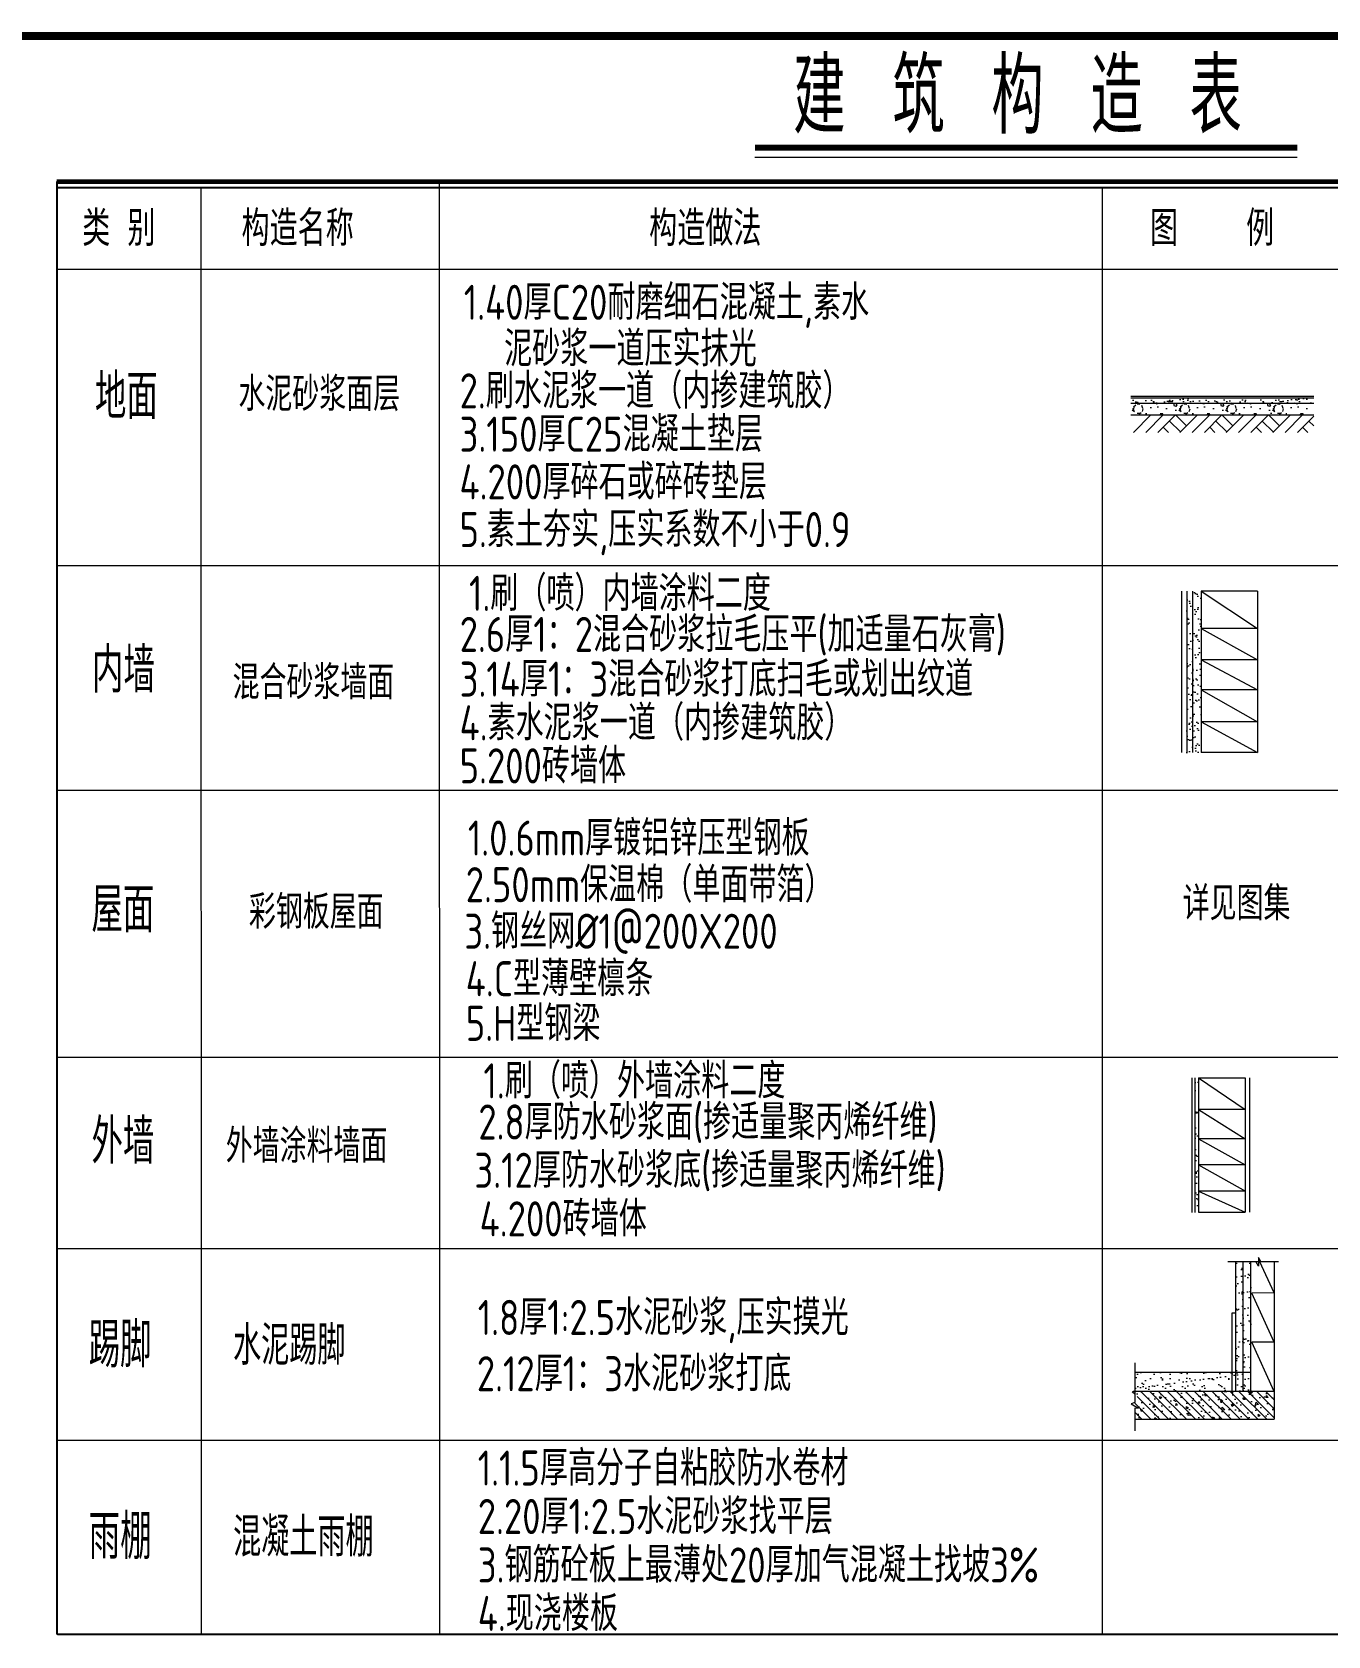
# Model space of a CAD drawing. Extents: x 1036631 to 1215829, y 514619 to 909419.
# Drawn here: x 1125806 to 1142409, y 803921 to 824469 of the extents above; entities that cross this region are included whole.
import ezdxf

# ---------------------------------------------------------------- set-up
doc = ezdxf.new("R2010")
doc.units = 0
doc.header["$LTSCALE"] = 1000
doc.header["$MEASUREMENT"] = 0
doc.layers.add('PUB_TITLE', color=4, linetype='Continuous')
doc.layers.add('WALL', color=9, linetype='Continuous')
doc.layers.add('说明', color=7, linetype='Continuous', lineweight=13)
doc.styles.add('_HZTXT', font='tssdeng.shx', dxfattribs={"width": 0.7, "bigfont": 'HZTXT.shx'})
doc.styles.add('HZTXT', font='txt', dxfattribs={"width": 0.7, "height": 300, "bigfont": 'HZTXT'})
doc.styles.get("Standard").update_dxf_attribs({"font": 'gbenor.shx', "bigfont": 'gbcbig.shx'})
pattern_1 = [(37.5, (623794.2, 2677634.39), (-5.094298, 155.823009), [0, -122.923008, 0, -137.47968, 0, -131.4144]), (7.5, (623794.2, 2677634.4), (143.12255, 228.228081), [0, -66.313728, 0, -110.792448, 0, -42.45696]), (327.5, (623694.73, 2677634.4), (251.841898, 0.45765), [0, -40.4352, 0, -145.56672, 0, -190.04544]), (317.5, (623694.73, 2677634.4), (243.10666, 70.977974), [0, -20.2176, 0, -95.427072, 0, -109.17504])]

msp = doc.modelspace()

# ---------------------------------------------------------------- hatches: boundary and pattern name
at = {"layer": '说明', "linetype": 'Continuous'}
h = msp.add_hatch(dxfattribs=at)
h.set_pattern_fill('AR-CONC', color=256, scale=224.732288, style=0)
h.set_pattern_definition([(50, (2781602.7, 52828.3), (1611.9152, -141.0243), [168.5492, -1854.0414]), (355, (2781602.7, 52828.3), (-311.819, 1690.4186), [134.8394, -1483.2331]), (100.4514, (2781737, 52816.6), (1300.0974, 1549.3933), [143.2448, -1575.6927]), (46.1842, (2781602.7, 53277.8), (2398.4352, -371.9747), [252.8238, -2781.062]), (96.6356, (2781802.6, 53246.8), (2100.489, 2189.1574), [214.8672, -2363.5387]), (351.1842, (2781602.7, 53277.8), (2100.4872, 2189.159), [202.259, -2224.8496]), (21, (2781827.5, 53165.4), (1341.4429, -904.8146), [168.5492, -1854.0414]), (326, (2781827.5, 53165.4), (546.8081, 1629.6463), [134.8394, -1483.2331]), (71.4514, (2781939.2, 53090), (1888.2515, 724.8302), [143.2448, -1575.6927]), (37.5, (2781602.7, 52828.35), (27.32712, 748.11997), [0, -1465.2545, 0, -1505.70633, 0, -1488.8514]), (7.5, (2781602.7, 52828.35), (591.2022, 886.37046), [0, -858.47734, 0, -1431.54467, 0, -567.44903]), (327.5, (2781101.6, 52828.35), (1199.67137, -50.68808), [0, -561.8307, 0, -1752.91184, 0, -2325.9792]), (317.5, (2780876.8, 52828.3), (1310.6076, 224.9682), [0, -730.37994, 0, -1164.11325, 0, -1651.7823])])
h.paths.add_polyline_path([(1142227, 819715), (1139478, 819715), (1139478, 819565), (1142227, 819565)])
h = msp.add_hatch(dxfattribs=at)
h.set_pattern_fill('AR-SAND', color=256, scale=599.286101, style=0)
h.set_pattern_definition([(37.5, (-7226490.53, -934436.91), (-4.7188805, 144.3398379), [0, -113.8643591, 0, -127.3482964, 0, -121.7299892]), (7.5, (-7226490.53, -934436.91), (132.5753226, 211.409114), [0, -61.4268253, 0, -102.6277447, 0, -39.3281503]), (327.5, (-7226582.67, -934436.91), (233.2827416, 0.423924), [0, -37.4553813, 0, -134.8393726, 0, -176.040292]), (317.5, (-7226582.67, -934436.9), (225.1912363, 65.747346), [0, -18.7276906, 0, -88.3946998, 0, -101.1295295])])
h.paths.add_polyline_path([(1142227, 819783), (1139883, 819783), (1139883, 819715), (1142227, 819715)])
h = msp.add_hatch(dxfattribs=at)
h.set_pattern_fill('AN32C', color=256, scale=599.286101, style=0)
h.set_pattern_definition([(0, (-7226313.74, -934619.7), (299.64305, 599.2861), [0, -599.2861]), (0, (-7226664.3, -934700.6), (299.64305, 599.2861), [0, -599.2861]), (0, (-7226469.55, -934706.6), (299.64305, 599.2861), [0, -599.2861]), (0, (-7226256.8, -934529.8), (299.64305, 599.2861), [0, -599.2861]), (0, (-7226505.5, -934736.55), (299.64305, 599.2861), [0, -599.2861]), (0, (-7226196.9, -934152.25), (299.64305, 599.2861), [0, -599.2861]), (0, (-7226379.66, -934200.2), (299.64305, 599.2861), [0, -599.2861]), (0, (-7226283.8, -934275.1), (299.64305, 599.2861), [0, -599.2861]), (0, (-7226772.2, -934287.1), (299.64305, 599.2861), [0, -599.2861]), (0, (-7226478.54, -934314.06), (299.64305, 599.2861), [0, -599.2861]), (0, (-7226592.4, -934466.9), (299.64305, 599.2861), [0, -599.2861]), (0, (-7226586.4, -934691.6), (299.64305, 599.2861), [0, -599.2861]), (0, (-7226361.7, -934715.6), (299.64305, 599.2861), [0, -599.2861]), (0, (-7226196.9, -934451.9), (299.64305, 599.2861), [0, -599.2861]), (0, (-7226757.2, -934544.8), (299.64305, 599.2861), [0, -599.2861]), (0, (-7226706.27, -934442.9), (299.64305, 599.2861), [0, -599.2861]), (0, (-7226472.55, -934484.85), (299.64305, 599.2861), [0, -599.2861]), (0, (-7226556.45, -934571.75), (299.64305, 599.2861), [0, -599.2861]), (0, (-7226604.4, -934374), (299.64305, 599.2861), [0, -599.2861]), (0, (-7226529.5, -934149.25), (299.64305, 599.2861), [0, -599.2861]), (0, (-7226733.24, -934670.63), (299.64305, 599.2861), [0, -599.2861]), (0, (-7226403.63, -934272.1), (299.64305, 599.2861), [0, -599.2861]), (0, (-7226682.3, -934263.1), (299.64305, 599.2861), [0, -599.2861]), (0, (-7226730.24, -934185.2), (299.64305, 599.2861), [0, -599.2861]), (130.601294, (-7226233.69, -934339.882), (-1498.21523744, 1797.85831256), [26.31021, -11023.979287]), (18.4349488, (-7226276.5, -934328.47), (1498.2152516, 599.286098), [27.07299, -3763.145094]), (90, (-7226276.5, -934354.15), (299.64305, 599.286101), [25.68369, -1172.888477]), (161.565051, (-7226250.81, -934362.71), (-1498.2152646, 599.2860578), [27.07299, -3763.145094]), (53.1301023, (-7226250.81, -934362.71), (299.6430508, 599.2861003), [28.537435, -2967.89304]), (135, (-7226227.98, -934668.06), (-299.643088, 599.2860614), [24.214814, -1670.822233]), (45, (-7226262.23, -934668.06), (299.64305, 599.2860996), [24.214814, -1670.822233]), (135, (-7226245.1, -934685.19), (-299.643088, 599.2860614), [24.214814, -1670.822233]), (45, (-7226245.1, -934685.19), (299.64305, 599.2860996), [24.214814, -1670.822233]), (116.565051, (-7226516.2, -934265.7), (-4.5e-05, 1198.572176), [31.90582, -638.116364]), (180, (-7226530.5, -934237.15), (-299.64305, 599.2861), [34.24492, -565.041155]), (63.434949, (-7226579, -934265.7), (5e-07, 1198.5722), [31.90582, -638.116364]), (116.565051, (-7226564.7, -934294.2), (-4.5e-05, 1198.572176), [31.90582, -638.116364]), (0, (-7226564.7, -934294.2), (299.64305, 599.2861), [34.24492, -565.041155]), (63.434949, (-7226530.5, -934294.2), (5e-07, 1198.5722), [31.90582, -638.116364]), (107.102728, (-7226290.765, -934468.3), (-898.929118524, 2996.4305143), [38.815108, -16263.529274]), (143.972626, (-7226302.18, -934431.202), (-5693.2178912, 4195.00270502), [38.815108, -8112.356757]), (180, (-7226333.6, -934408.4), (-299.64305, 599.2861), [37.098662, -562.187414]), (36.0273733, (-7226402.06, -934431.202), (5693.2179213, 4195.00266455), [38.815108, -8112.356757]), (71.5650511, (-7226413.48, -934465.45), (898.9291567, 2996.4305014), [36.097315, -3754.120744]), (107.102728, (-7226402.06, -934502.546), (-898.929118524, 2996.4305143), [38.815108, -16263.529274]), (143.972626, (-7226370.67, -934525.376), (-5693.2178912, 4195.00270502), [38.815108, -8112.356757]), (0, (-7226370.67, -934525.4), (299.64305, 599.2861), [37.098662, -562.187414]), (36.0273733, (-7226333.57, -934525.376), (5693.2179213, 4195.00266455), [38.815108, -8112.356757]), (71.5650511, (-7226302.18, -934502.55), (898.9291567, 2996.4305014), [36.097315, -3754.120744]), (150.255118, (-7226285.06, -934188.634), (-898.92915296, 599.2860931), [23.007612, -4808.591367]), (90, (-7226305.03, -934200.05), (299.64305, 599.286101), [22.829948, -1175.742217]), (29.7448813, (-7226305.03, -934200.05), (898.92915136, 599.28609776), [23.007612, -4808.591367]), (116.565051, (-7226424.9, -934613.84), (-4.5e-05, 1198.572176), [31.90582, -638.116364]), (168.690067, (-7226439.16, -934585.304), (-2696.78745744, 599.2860861), [29.102586, -6082.439895]), (41.1859251, (-7226490.527, -934599.573), (7491.07623412, 6592.14706821), [30.335707, -12710.661028]), (90, (-7226490.53, -934628.1), (299.64305, 599.286101), [28.537435, -1170.034736]), (138.814074, (-7226467.697, -934648.087), (-7491.07614636, 6592.14716784), [30.335707, -12710.661028]), (16.6992442, (-7226467.697, -934648.087), (9888.22064219, 2996.43048862), [29.79396, -12483.667034]), (60.9453959, (-7226439.16, -934639.526), (299.64305142, 599.28609875), [29.381086, -12310.67471]), (109.983106, (-7226676.02, -934362.712), (-1498.215259424, 4195.002699365), [33.40221, -13995.525633]), (155.556045, (-7226687.435, -934331.321), (-3895.3596721, 1797.85826597), [34.48191, -14447.920717]), (24.4439547, (-7226750.218, -934331.321), (3895.3596592, 1797.858294676), [34.48191, -14447.920717]), (70.0168934, (-7226761.633, -934362.712), (1498.2152583, 4195.00270006), [33.40221, -13995.525633]), (109.983106, (-7226750.218, -934394.104), (-1498.215259424, 4195.002699365), [33.40221, -13995.525633]), (160.016893, (-7226718.826, -934405.52), (-1498.21525884, 599.28607565), [33.40221, -6981.06161]), (19.9831065, (-7226718.826, -934405.52), (1498.21524974, 599.286102), [33.40221, -6981.06161]), (70.0168934, (-7226687.435, -934394.104), (1498.2152583, 4195.00270006), [33.40221, -13995.525633]), (122.005383, (-7226453.43, -934416.934), (-299.64309155, 599.28607166), [26.92216, -5626.731597]), (18.4349488, (-7226493.38, -934402.665), (1498.2152516, 599.286098), [27.07299, -3763.145094]), (90, (-7226493.38, -934428.35), (299.64305, 599.286101), [25.68369, -1172.888477]), (161.565051, (-7226467.7, -934436.91), (-1498.2152646, 599.2860578), [27.07299, -3763.145094]), (54.4623222, (-7226467.697, -934436.91), (2097.50135065, 2996.43050073), [24.548826, -10285.959053]), (116.565051, (-7226627.5, -934562.5), (-4.5e-05, 1198.572176), [31.90582, -638.116364]), (180, (-7226641.8, -934533.94), (-299.64305, 599.2861), [31.391175, -567.894895]), (59.0362434, (-7226690.29, -934562.474), (299.64305125, 599.28609765), [33.280083, -6955.53622]), (120.963756, (-7226673.167, -934591.01), (-299.64309123, 599.28607304), [33.280083, -6955.53622]), (0, (-7226673.17, -934591), (299.64305, 599.2861), [31.391175, -567.894895]), (63.434949, (-7226641.8, -934591), (5e-07, 1198.5722), [31.90582, -638.116364])])
h.paths.add_polyline_path([(1142227, 819715), (1139883, 819715), (1139883, 819565), (1142227, 819565)])
h = msp.add_hatch(dxfattribs=at)
h.set_pattern_fill('AR-SAND', color=256, scale=74.910763, style=0)
h.set_pattern_definition([(142.5, (1411228.58, 758833.7), (4.71888, 144.33984), [0, -113.86436, 0, -127.348296, 0, -121.72999]), (172.5, (1411228.58, 758833.7), (-132.57532, 211.40911), [0, -61.426825, 0, -102.627745, 0, -39.32815]), (212.5, (1411320.72, 758833.7), (-233.28274, 0.423924), [0, -37.45538, 0, -134.83937, 0, -176.04029]), (222.5, (1411320.72, 758833.7), (-225.19124, 65.74735), [0, -18.72769, 0, -88.3947, 0, -101.12953])])
h.paths.add_polyline_path([(1140600, 817304), (1140675, 817304), (1140675, 815237), (1140600, 815237)])
h = msp.add_hatch(dxfattribs=at)
h.set_pattern_fill('AR-SAND', color=256, scale=74.910763, style=0)
h.set_pattern_definition([(37.5, (-7226126.43, -906457.85), (-4.7188805, 144.3398379), [0, -113.8643591, 0, -127.3482964, 0, -121.7299892]), (7.5, (-7226126.43, -906457.85), (132.5753226, 211.409114), [0, -61.4268253, 0, -102.6277447, 0, -39.3281503]), (327.5, (-7226218.57, -906457.85), (233.2827416, 0.423924), [0, -37.4553813, 0, -134.8393726, 0, -176.040292]), (317.5, (-7226218.57, -906457.85), (225.1912363, 65.747346), [0, -18.7276906, 0, -88.3946998, 0, -101.1295295])])
h.paths.add_polyline_path([(1140675, 815237), (1140786, 815237), (1140786, 817304), (1140675, 817304)])
h = msp.add_hatch(dxfattribs=at)
h.set_pattern_fill('AR-SAND', color=256, scale=74.910763, style=0)
h.set_pattern_definition([(37.5, (-479498.65, 2593312.38), (-4.7188805, 144.339838), [0, -113.864359, 0, -127.3482964, 0, -121.729989]), (7.5, (-479498.65, 2593312.38), (132.575323, 211.409114), [0, -61.4268253, 0, -102.6277447, 0, -39.3281503]), (327.5, (-479590.8, 2593312.38), (233.2827416, 0.423924), [0, -37.455381, 0, -134.8393726, 0, -176.040292]), (317.5, (-479590.8, 2593312.38), (225.191236, 65.747346), [0, -18.7276906, 0, -88.3947, 0, -101.1295295])])
h.paths.add_polyline_path([(1140749, 811073), (1140704, 811073), (1140704, 809351), (1140749, 809351)])
h = msp.add_hatch(dxfattribs=at)
h.set_pattern_fill('AR-SAND', color=256, scale=80.8704, style=0)
h.set_pattern_definition(pattern_1)
h.paths.add_polyline_path([(1141325, 808437), (1141265, 808437), (1141230, 808437), (1141230, 807297), (1141325, 807297)])
h.paths.add_polyline_path([(1141421, 808437), (1141360, 808437), (1141325, 808437), (1141325, 807297), (1141421, 807297)])
h.paths.add_polyline_path([(1141325, 808715), (1141230, 808715), (1141230, 808437), (1141242, 808437), (1141290, 808437), (1141325, 808437)])
h.paths.add_polyline_path([(1141421, 808715), (1141325, 808715), (1141325, 808437), (1141386, 808437), (1141421, 808437)], flags=16)
h.paths.add_polyline_path([(1141182, 808484), (1141395, 808484), (1141395, 808121), (1141182, 808121)], flags=9)
h.paths.add_polyline_path([(1141303, 808779), (1141515, 808779), (1141515, 808415), (1141303, 808415)], flags=9)
h = msp.add_hatch(dxfattribs=at)
h.set_pattern_fill('AR-SAND', color=256, scale=80.8704, style=0)
h.set_pattern_definition(pattern_1)
h.paths.add_polyline_path([(1141421, 807054), (1141421, 807297), (1139933, 807297), (1139933, 807059), (1139915, 807054)])
h = msp.add_hatch(dxfattribs=at)
h.set_pattern_fill('AN31C', color=256, scale=404.352, style=0)
h.set_pattern_definition([(135, (925957.226, 782421.36), (57.184008, 57.184008), []), (130, (925957.23, 782421.36), (-290.0256, -25.37395), [30.3264, -333.5904]), (185, (925957.23, 782421.36), (56.10438, 304.1504), [24.26112, -266.87232]), (79.5486, (925933.06, 782419.25), (-233.92143, 278.77626), [25.77347, -283.5082]), (133.8158, (925957.23, 782502.23), (-431.54105, -66.92794), [45.4896, -500.3856]), (83.3644, (925921.26, 782496.66), (-377.9327, 393.8865), [38.6602, -425.26225]), (188.8158, (925957.23, 782502.23), (-377.9324, 393.8868), [36.3917, -400.3085]), (159, (925916.8, 782482.02), (-241.36056, -162.79975), [30.3264, -333.5904]), (214, (925916.8, 782482.02), (-98.38504, 293.21587), [24.26112, -266.87232]), (108.5486, (925896.68, 782468.45), (-339.7457, 130.41585), [25.77347, -283.5082]), (142.5, (925957.23, 782421.36), (-4.91686, 134.606296), [0, -263.6375, 0, -270.91584, 0, -267.8832]), (172.5, (925957.23, 782421.36), (-106.37269, 159.48116), [0, -154.46246, 0, -257.57222, 0, -102.09888]), (212.5, (926047.4, 782421.36), (-215.85217, -9.12011), [0, -101.088, 0, -315.39456, 0, -418.50432]), (222.5, (926087.83, 782421.36), (-235.8125, 40.47765), [0, -131.4144, 0, -209.45434, 0, -297.19872])])
h.paths.add_polyline_path([(1139915, 807054), (1139886, 807046), (1139982, 806988), (1139933, 806985), (1139933, 806697), (1141721, 806697), (1141721, 807054)])

# ---------------------------------------------------------------- linework, layer by layer
at = {"layer": 'PUB_TITLE', "const_width": 100}
msp.add_lwpolyline([(1099449, 784419), (1155349, 784419), (1155349, 824419), (1099449, 824419)], close=True, dxfattribs=at)
at = {"layer": 'WALL'}
for p, q in [((1126124, 822554), (1126124, 803943)), ((1126121, 822479), (1149021, 822479)), ((1126130, 803943), (1149021, 803943))]:
    msp.add_line(p, q, dxfattribs=at)
at = {"layer": 'WALL', "const_width": 59.9}
msp.add_lwpolyline([(1126121, 822554), (1149021, 822554)], dxfattribs=at)
at = {"layer": '说明', "linetype": 'Continuous'}
for p, q in [((1135068, 822868), (1142016, 822868)), ((1131031, 803943), (1131024, 822554)), ((1127978, 803943), (1127971, 822479)), ((1139518, 822479), (1139518, 803943)), ((1126121, 821430), (1149021, 821430)), ((1139883, 819565), (1142227, 819565)), ((1139916, 819340), (1140141, 819565)), ((1140074, 819340), (1140298, 819565)), ((1140231, 819340), (1140456, 819565)), ((1140377, 819486), (1140518, 819346)), ((1140456, 819565), (1140596, 819425)), ((1140512, 819340), (1140737, 819565)), ((1140669, 819340), (1140894, 819565)), ((1140827, 819340), (1141051, 819565)), ((1140973, 819486), (1141113, 819346)), ((1141051, 819565), (1141192, 819425)), ((1141107, 819340), (1141332, 819565)), ((1141265, 819340), (1141489, 819565)), ((1141422, 819340), (1141647, 819565)), ((1141568, 819486), (1141709, 819346)), ((1141647, 819565), (1141787, 819425)), ((1141703, 819340), (1141928, 819565)), ((1141860, 819340), (1142085, 819565)), ((1142018, 819340), (1142227, 819550)), ((1142164, 819486), (1142227, 819423)), ((1140298, 819408), (1140366, 819340)), ((1140894, 819408), (1140961, 819340)), ((1141489, 819408), (1141557, 819340)), ((1142085, 819408), (1142152, 819340)), ((1126121, 817634), (1149021, 817634)), ((1140532, 817304), (1140532, 815237)), ((1140600, 817304), (1140600, 815237)), ((1140675, 817304), (1140675, 815237)), ((1141505, 817304), (1140786, 817304)), ((1140786, 817304), (1141505, 816828)), ((1140786, 817304), (1140786, 815237)), ((1141505, 817304), (1141505, 815237)), ((1140786, 816828), (1141505, 816427)), ((1141505, 816828), (1140786, 816828)), ((1140786, 816427), (1141505, 816042)), ((1141505, 816427), (1140786, 816427)), ((1140786, 816042), (1141505, 815631)), ((1141505, 816042), (1140786, 816042)), ((1141505, 815631), (1140786, 815631)), ((1140786, 815631), (1141505, 815237)), ((1141505, 815237), (1140786, 815237)), ((1126121, 814758), (1149021, 814758)), ((1126121, 811337), (1149021, 811337)), ((1127971, 811337), (1149021, 811337)), ((1140664, 811073), (1140664, 809344)), ((1140704, 811073), (1140704, 809344)), ((1140749, 811073), (1141348, 810665)), ((1140749, 811073), (1141348, 811073)), ((1140749, 811073), (1140749, 809351)), ((1141348, 811073), (1141348, 809351)), ((1141403, 811073), (1141403, 809351)), ((1140749, 810665), (1141348, 810289)), ((1141348, 810665), (1140749, 810665)), ((1140749, 810289), (1141348, 809957)), ((1141348, 810289), (1140749, 810289)), ((1140749, 809957), (1141354, 809620)), ((1141348, 809957), (1140749, 809957)), ((1141354, 809620), (1140749, 809620)), ((1140749, 809620), (1141348, 809351)), ((1140749, 809351), (1141348, 809351)), ((1126124, 808885), (1149021, 808885)), ((1141548, 808718), (1141518, 808769)), ((1141518, 808769), (1141521, 808658)), ((1141774, 808715), (1141125, 808715)), ((1141230, 807054), (1141230, 808715)), ((1141325, 807054), (1141325, 808715)), ((1141421, 807054), (1141421, 808715)), ((1141521, 808658), (1141486, 808718)), ((1141721, 808316), (1141538, 808715)), ((1141721, 808715), (1141721, 806697)), ((1141721, 808316), (1141433, 808313)), ((1141721, 807684), (1141433, 808313)), ((1141181, 807054), (1141181, 808060)), ((1141181, 808060), (1141230, 808060)), ((1141721, 807054), (1141433, 807684)), ((1141721, 807684), (1141433, 807684)), ((1139933, 807421), (1139933, 806910)), ((1141421, 807297), (1139933, 807297)), ((1141420, 807232), (1141420, 807232)), ((1141420, 807152), (1141420, 807152)), ((1141721, 807054), (1139915, 807054)), ((1139933, 806910), (1139886, 806896)), ((1139886, 806896), (1139982, 806839)), ((1139982, 806839), (1139932, 806835)), ((1139933, 806835), (1139933, 806547)), ((1139933, 806697), (1141721, 806697)), ((1126124, 806429), (1149021, 806429)), ((1126124, 803943), (1149021, 803943)), ((1126130, 803943), (1149021, 803943)), ((1126130, 803943), (1149021, 803943)), ((1126130, 803943), (1149021, 803943))]:
    msp.add_line(p, q, dxfattribs=at)
at = {"layer": '说明', "linetype": 'Continuous', "const_width": 74.9}
msp.add_lwpolyline([(1135068, 822988), (1142016, 822988)], dxfattribs=at)
at = {"layer": '说明', "linetype": 'Continuous'}
for points in [[(1139883, 819804), (1142227, 819804)], [(1139883, 819783), (1142227, 819783)], [(1139883, 819715), (1142227, 819715)]]:
    msp.add_lwpolyline(points, dxfattribs=at)

# ---------------------------------------------------------------- texts
for s, height, style, width, p in [('建 筑 构 造 表', 958.9, 'HZTXT', 0.7, (1135557, 823168)), ('类 别', 449.5, '_HZTXT', 0.8, (1126448, 821729)), ('构造名称', 449.5, '_HZTXT', 0.8, (1128489, 821729)), ('构造做法', 449.5, '_HZTXT', 0.8, (1133712, 821729)), ('图    例', 449.5, '_HZTXT', 0.8, (1140128, 821729)), ('1.40厚C20耐磨细石混凝土,素水', 449.46, '_HZTXT', 0.8, (1131337, 820782)), ('泥砂浆一道压实抹光', 449.5, '_HZTXT', 0.8, (1131854, 820187)), ('地面', 575.3, 'HZTXT', 0.7, (1126611, 819513)), ('水泥砂浆面层', 431.5, '_HZTXT', 0.8, (1128450, 819615)), ('2.刷水泥浆一道（内掺建筑胶）', 449.46, '_HZTXT', 0.8, (1131283, 819647)), ('3.150厚C25混凝土垫层', 449.46, '_HZTXT', 0.8, (1131283, 819092)), ('4.200厚碎石或碎砖垫层', 449.46, '_HZTXT', 0.8, (1131282, 818481)), ('5.素土夯实,压实系数不小于0.9', 449.46, '_HZTXT', 0.8, (1131282, 817870)), ('1.刷（喷）内墙涂料二度', 449.46, '_HZTXT', 0.8, (1131404, 817053)), ('2.6厚1：2混合砂浆拉毛压平(加适量石灰膏)', 449.46, '_HZTXT', 0.8, (1131284, 816527)), ('内墙', 575.3, 'HZTXT', 0.7, (1126574, 816007)), ('混合砂浆墙面', 431.5, '_HZTXT', 0.8, (1128375, 815921)), ('3.14厚1：3混合砂浆打底扫毛或划出纹道', 449.46, '_HZTXT', 0.8, (1131284, 815954)), ('4.素水泥浆一道（内掺建筑胶）', 449.46, '_HZTXT', 0.8, (1131283, 815395)), ('5.200砖墙体', 449.5, '_HZTXT', 0.8, (1131283, 814843)), ('1.0.6mm厚镀铝锌压型钢板', 449.46, '_HZTXT', 0.8, (1131389, 813918)), ('2.50mm保温棉（单面带箔）', 449.46, '_HZTXT', 0.8, (1131362, 813321)), ('屋面', 575.3, 'HZTXT', 0.7, (1126566, 812936)), ('详见图集', 431.5, '_HZTXT', 0.8, (1140548, 813089)), ('彩钢板屋面', 431.5, '_HZTXT', 0.8, (1128584, 812980)), ('3.钢丝网%%C1@200X200', 449.46, '_HZTXT', 0.8, (1131344, 812724)), ('4.C型薄壁檩条', 449.5, '_HZTXT', 0.8, (1131362, 812116)), ('5.H型钢梁', 449.5, '_HZTXT', 0.8, (1131362, 811544)), ('1.刷（喷）外墙涂料二度', 449.46, '_HZTXT', 0.8, (1131589, 810807)), ('2.8厚防水砂浆面(掺适量聚丙烯纤维)', 449.46, '_HZTXT', 0.8, (1131523, 810280)), ('外墙', 575.3, 'HZTXT', 0.7, (1126567, 809969)), ('外墙涂料墙面', 431.5, '_HZTXT', 0.8, (1128287, 809982)), ('3.12厚防水砂浆底(掺适量聚丙烯纤维)', 449.46, '_HZTXT', 0.8, (1131473, 809662)), ('4.200砖墙体', 449.5, '_HZTXT', 0.8, (1131540, 809039)), ('1.8厚1:2.5水泥砂浆,压实摸光', 449.46, '_HZTXT', 0.8, (1131516, 807776)), ('踢脚', 575.3, 'HZTXT', 0.7, (1126531, 807361)), ('2.12厚1：3水泥砂浆打底', 449.46, '_HZTXT', 0.8, (1131504, 807055)), ('1.1.5厚高分子自粘胶防水卷材', 449.46, '_HZTXT', 0.8, (1131516, 805847)), ('2.20厚1:2.5水泥砂浆找平层', 449.46, '_HZTXT', 0.8, (1131516, 805226)), ('雨棚', 575.3, 'HZTXT', 0.7, (1126531, 804905)), ('3.钢筋砼板上最薄处20厚加气混凝土找坡3%%%', 449.46, '_HZTXT', 0.8, (1131516, 804605)), ('4.现浇楼板', 449.5, '_HZTXT', 0.8, (1131516, 803984))]:
    msp.add_text(s, height=height, dxfattribs=dict(at, style=style, width=width)).set_placement(p)
for s, p in [('水泥踢脚', (1128381, 807394)), ('混凝土雨棚', (1128381, 804938))]:
    msp.add_text(s, height=500, dxfattribs=at).set_placement(p)

doc.saveas('drawing.dxf')
